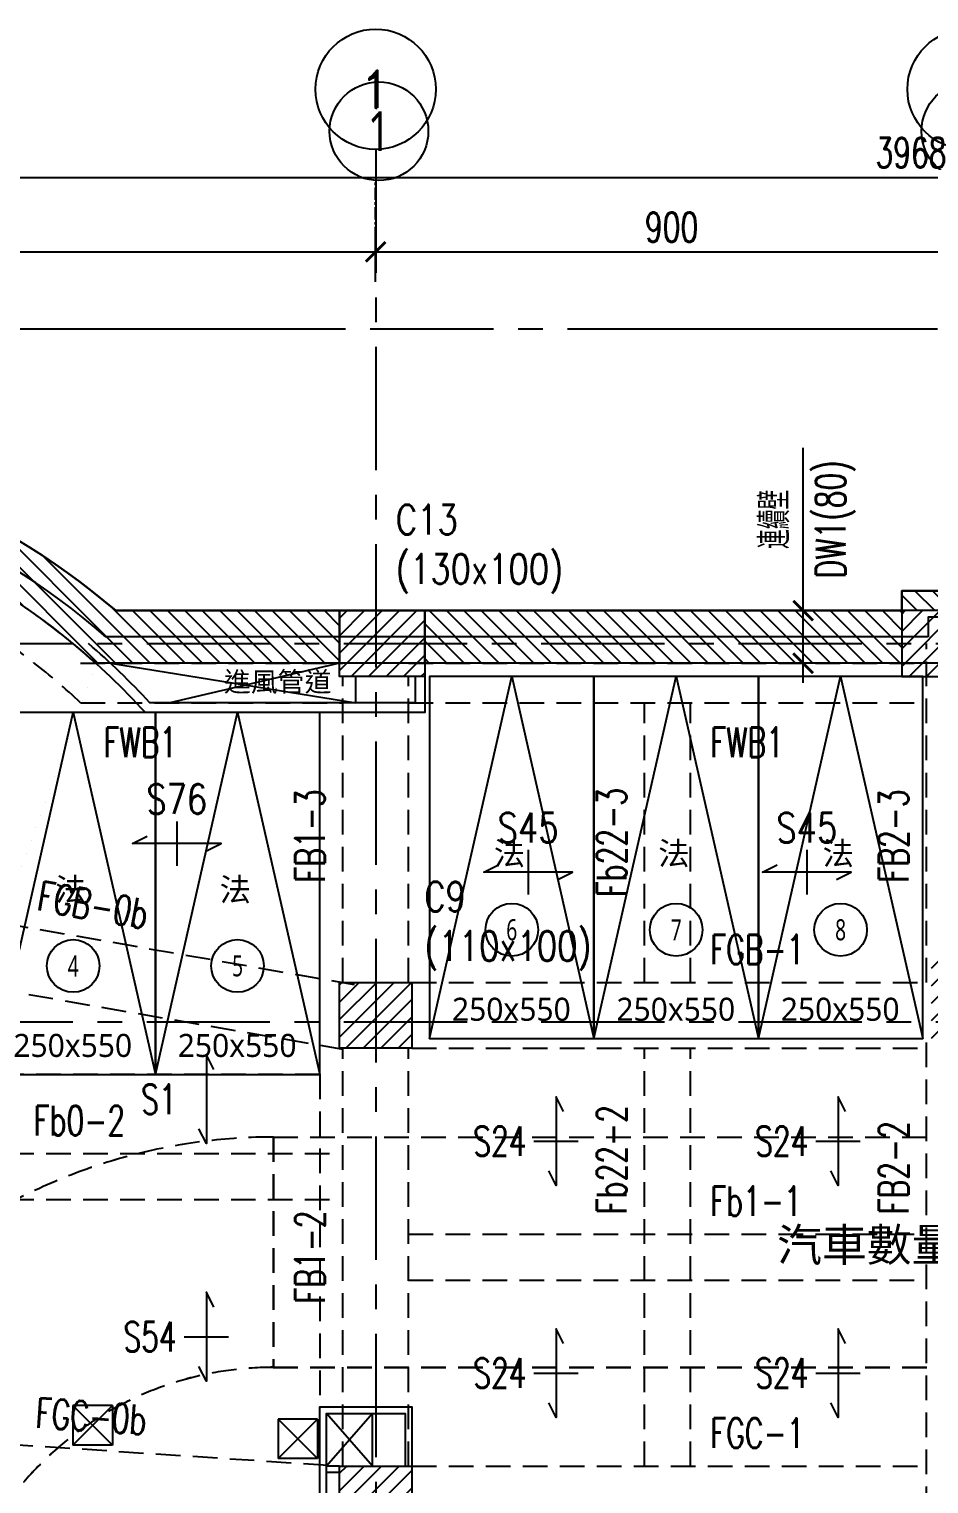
# Model space of a CAD drawing. Header units: millimetres. Extents: x -3377 to 119122, y -22007 to 15479.
# Drawn here: x 3272 to 4641, y 1607 to 3818 of the extents above; entities that cross this region are included whole.
import ezdxf
from ezdxf.enums import TextEntityAlignment as Align

# ---------------------------------------------------------------- set-up
doc = ezdxf.new("R2010")
doc.units = ezdxf.units.MM
doc.header["$LTSCALE"] = 150
doc.header["$MEASUREMENT"] = 0
for name, pattern in [('CENTER', [2, 1.25, -0.25, 0.25, -0.25]), ('CONTIN', [20, 10, 10]), ('HIDDEN', [0.375, 0.25, -0.125])]:
    doc.linetypes.add(name, pattern=pattern)
doc.layers.get('0').update_dxf_attribs({"plot": 0})
doc.layers.add('AREA', color=3, linetype='Continuous', plot=False)
doc.layers.add('S-ARCH', color=252, linetype='Continuous', plot=False)
for name, color, linetype in [('ARTIC', 6, 'Continuous'), ('blk', 8, 'Continuous'), ('COL', 1, 'Continuous'), ('Col-Line', 8, 'CENTER'), ('Duct', 1, 'Continuous'), ('GRID', 5, 'CENTER'), ('PARK', 4, 'Continuous'), ('S-COL', 7, 'Continuous'), ('S-CONC', 7, 'Continuous'), ('S-DIM', 2, 'Continuous'), ('S-GRID', 1, 'CENTER'), ('S-GRID-DIM', 2, 'Continuous'), ('S-GRID-T', 3, 'Continuous'), ('S-HATCH-COL', 13, 'Continuous'), ('S-HATCH-CONC', 124, 'Continuous'), ('S-RAMP', 201, 'Continuous'), ('S-RCBMB', 3, 'HIDDEN'), ('S-RCBMG', 2, 'HIDDEN'), ('S-SITE', 34, 'CENTER'), ('S-SLAB', 5, 'Continuous'), ('S-SLABT', 2, 'Continuous'), ('S-TEXTB', 3, 'Continuous'), ('S-TEXTC', 3, 'Continuous'), ('S-TEXTG', 2, 'Continuous'), ('TEXT', 2, 'Continuous'), ('TITLE', 6, 'Continuous'), ('WALL', 2, 'Continuous'), ('WALL2', 3, 'Continuous')]:
    doc.layers.add(name, color=color, linetype=linetype)
doc.styles.add('3E', font='simplex.shx', dxfattribs={"width": 0.8, "height": 45, "bigfont": 'dayus.shx'})
doc.styles.add('C1', font='', dxfattribs={"bigfont": 'japanese.shx'})
doc.styles.add('CD2', font='romand', dxfattribs={"height": 15})
doc.styles.add('CS4', font='romans.shx', dxfattribs={"width": 0.7, "height": 45, "bigfont": 'lsp.shx'})
doc.styles.add('HH', font='')
doc.styles.get('C1').set_extended_font_data('微軟正黑體')
doc.styles.get('HH').set_extended_font_data('Microsoft JhengHei')
doc.dimstyles.new('DIM150', dxfattribs={"dimscale": 15, "dimtxt": 3, "dimasz": 2, "dimexe": 2, "dimexo": 2, "dimgap": 1, "dimtad": 1, "dimdec": 1, "dimdsep": 46, "dimtxsty": 'CS4', "dimblk1": 'ARCHTICK', "dimblk2": 'ARCHTICK', "dimsah": 1, "dimcen": 2, "dimdle": 2, "dimadec": 0, "dimazin": 0, "dimtfac": 1, "dimtdec": 1, "dimtmove": 0, "dimatfit": 3, "dimldrblk": 'TAA', "dimfxl": 0, "dimtolj": 1, "dimarcsym": 0})

# ---------------------------------------------------------------- blocks, each defined once
blk = doc.blocks.new('COL(B4F-B2F)')
for points in [[(-8365.9, -945.9), (-8235.9, -945.9), (-8235.9, -1045.9), (-8365.9, -1045.9)], [(-7380.9, -945.9), (-7510.9, -945.9), (-7510.9, -1045.9), (-7380.9, -1045.9)], [(-8365.9, -1510.9), (-8255.9, -1510.9), (-8255.9, -1610.9), (-8365.9, -1610.9)], [(-8365.9, -2245.9), (-8255.9, -2245.9), (-8255.9, -2345.9), (-8365.9, -2345.9)]]:
    blk.add_lwpolyline(points, close=True)
blk = doc.blocks.new('CONC')
blk.add_lwpolyline([(-8365.9, -2935.9), (-9439.2, -2935.9, -1.434028), (-8706.2, -945.9), (-8365.9, -945.9), (-8365.9, -1025.9), (-8736.3, -1025.9, 1.455344), (-9439.2, -2855.9), (-8365.9, -2855.9), (-8365.9, -2935.9)], format="xyb")
for points in [[(-6645.9, -995.9), (-7380.9, -995.9), (-7380.9, -945.9), (-7510.9, -945.9), (-7510.9, -915.9), (-6515.9, -915.9), (-6515.9, -945.9), (-6645.9, -945.9)], [(-8235.9, -945.9), (-7510.9, -945.9), (-7510.9, -1025.9), (-8235.9, -1025.9)]]:
    blk.add_lwpolyline(points, close=True)
blk = doc.blocks.new('SG1')
at = {"layer": 'S-GRID-T'}
blk.add_circle((0, 6.09375), 6.09375, dxfattribs=at)
at = {"layer": 'S-GRID-T', "style": 'CD2'}
blk.add_attdef('GRID-BUB', text='', height=3.75, dxfattribs=at).set_placement((0, 6.09375), align=Align.MIDDLE_CENTER)
blk = doc.blocks.new('_ARCHTICK')
at = {"color": 0, "linetype": 'ByBlock', "const_width": 0.15}
blk.add_lwpolyline([(-0.5, -0.5), (0.5, 0.5)], dxfattribs=at)
blk = doc.blocks.new('*D249')
at = {"layer": 'DEFPOINTS', "color": 0, "transparency": 16777216}
for p in [(-5535.9, -287.4), (-9503.9, -400.6), (-5535.9, -400.6)]:
    blk.add_point(p, dxfattribs=at)
at = {"layer": 'S-GRID-DIM', "color": 0, "lineweight": -2, "transparency": 16777216}
for p, q in [((-9503.9, -370.6), (-9503.9, -257.4)), ((-5535.9, -370.6), (-5535.9, -257.4)), ((-9533.9, -287.4), (-5505.9, -287.4))]:
    blk.add_line(p, q, dxfattribs=at)
at = {"layer": 'S-GRID-DIM', "color": 0, "lineweight": -2, "transparency": 16777216, "xscale": 30, "yscale": 30, "zscale": 30, "rotation": 180}
blk.add_blockref('_ARCHTICK', (-9503.9, -287.4), dxfattribs=at)
at = {"layer": 'S-GRID-DIM', "color": 0, "lineweight": -2, "transparency": 16777216, "xscale": 30, "yscale": 30, "zscale": 30}
blk.add_blockref('_ARCHTICK', (-5535.9, -287.4), dxfattribs=at)
at = {"layer": 'S-GRID-DIM', "color": 0, "transparency": 16777216, "insert": (-7496.9, -249.9), "char_height": 45, "attachment_point": 5, "style": 'CS4'}
blk.add_mtext('\\A1;3968', dxfattribs=at)
blk = doc.blocks.new('TAA')
at = {"linetype": 'Continuous'}
blk.add_line((0, 0), (-1.663, 0), dxfattribs=at)
blk.add_solid([(-1.5, -0.25), (-1.5, 0.25), (0, 0)], dxfattribs=at)
blk = doc.blocks.new('*D250')
at = {"layer": 'DEFPOINTS', "color": 0, "transparency": 16777216}
for p in [(-7410.9, -400.6), (-8310.9, -476.2), (-7410.9, -476.2)]:
    blk.add_point(p, dxfattribs=at)
at = {"layer": 'S-GRID-DIM', "color": 0, "lineweight": -2, "transparency": 16777216}
for p, q in [((-8310.9, -446.2), (-8310.9, -370.6)), ((-7410.9, -446.2), (-7410.9, -370.6)), ((-8340.9, -400.6), (-7380.9, -400.6))]:
    blk.add_line(p, q, dxfattribs=at)
at = {"layer": 'S-GRID-DIM', "color": 0, "lineweight": -2, "transparency": 16777216, "xscale": 30, "yscale": 30, "zscale": 30, "rotation": 180}
blk.add_blockref('_ARCHTICK', (-8310.9, -400.6), dxfattribs=at)
at = {"layer": 'S-GRID-DIM', "color": 0, "lineweight": -2, "transparency": 16777216, "xscale": 30, "yscale": 30, "zscale": 30}
blk.add_blockref('_ARCHTICK', (-7410.9, -400.6), dxfattribs=at)
at = {"layer": 'S-GRID-DIM', "color": 0, "transparency": 16777216, "insert": (-7860.9, -363.1), "char_height": 45, "attachment_point": 5, "style": 'CS4'}
blk.add_mtext('\\A1;900', dxfattribs=at)
blk = doc.blocks.new('*D248')
at = {"layer": 'DEFPOINTS', "color": 0, "transparency": 16777216}
for p in [(-8310.9, -400.6), (-9503.9, -476.2), (-8310.9, -476.2)]:
    blk.add_point(p, dxfattribs=at)
at = {"layer": 'S-GRID-DIM', "color": 0, "lineweight": -2, "transparency": 16777216}
for p, q in [((-9503.9, -446.2), (-9503.9, -370.6)), ((-8310.9, -446.2), (-8310.9, -370.6)), ((-9533.9, -400.6), (-8280.9, -400.6))]:
    blk.add_line(p, q, dxfattribs=at)
at = {"layer": 'S-GRID-DIM', "color": 0, "lineweight": -2, "transparency": 16777216, "xscale": 30, "yscale": 30, "zscale": 30, "rotation": 180}
blk.add_blockref('_ARCHTICK', (-9503.9, -400.6), dxfattribs=at)
at = {"layer": 'S-GRID-DIM', "color": 0, "lineweight": -2, "transparency": 16777216, "xscale": 30, "yscale": 30, "zscale": 30}
blk.add_blockref('_ARCHTICK', (-8310.9, -400.6), dxfattribs=at)
at = {"layer": 'S-GRID-DIM', "color": 0, "transparency": 16777216, "insert": (-8907.4, -363.1), "char_height": 45, "attachment_point": 5, "style": 'CS4'}
blk.add_mtext('\\A1;1193', dxfattribs=at)
blk = doc.blocks.new('*D24')
at = {"layer": 'DEFPOINTS', "color": 0, "transparency": 16777216}
for p in [(4449.5, 2934.2), (4449.5, 2934.2), (4449.5, 2854.2)]:
    blk.add_point(p, dxfattribs=at)
at = {"layer": 'S-DIM', "color": 0, "lineweight": -2, "transparency": 16777216}
for p, q in [((4449.5, 2934.2), (4449.5, 3181.7)), ((4449.5, 2824.2), (4449.5, 2934.2))]:
    blk.add_line(p, q, dxfattribs=at)
at = {"layer": 'S-DIM', "color": 0, "lineweight": -2, "transparency": 16777216, "xscale": 30, "yscale": 30, "zscale": 30}
for p, rotation in [((4449.5, 2934.2), 90), ((4449.5, 2854.2), 270)]:
    blk.add_blockref('_ARCHTICK', p, dxfattribs=dict(at, rotation=rotation))
at = {"layer": 'S-DIM', "color": 0, "transparency": 16777216, "char_height": 45, "attachment_point": 5, "rotation": 90, "style": 'CS4'}
for s, insert in [('\\A1;DW1(80)', (4498.8, 3072.9)), ('\\A1;連續壁', (4406.3, 3072.9))]:
    blk.add_mtext(s, dxfattribs=dict(at, insert=insert))
blk = doc.blocks.new('RAMP(B4F)')
at = {"linetype": 'HIDDEN'}
for p, q in [((-8466.5, -1745.9), (-5669.8, -1745.9)), ((-8466.5, -2095.9), (-5669.8, -2095.9))]:
    blk.add_line(p, q, dxfattribs=at)
blk.add_lwpolyline([(-9175, -2126.3, -0.251479), (-8466.5, -1745.9), (-8466.5, -2095.9, 0.259098), (-8891, -2331.7)], format="xyb", dxfattribs=at)
blk = doc.blocks.new('SITE')
blk.add_lwpolyline([(-10719.2, -3362.4), (-10719.2, -2105.2), (-10719.2, -517.7), (-4911, -517.8), (-4911.5, -2105.3), (-4911.9, -3362.4), (-7893.7, -3362.4)], close=True)
blk = doc.blocks.new('A$C577F3BB7')
at = {"color": 252}
for p, q in [((-2068.213, 1345), (-1694.999, 1285)), ((-1719.999, 1345), (-2057.603, 1345)), ((-1719.999, 1345), (-1977.998, 1285)), ((-1719.999, 1345), (-1977.998, 1345)), ((-1719.999, 1345), (-1977.998, 1285)), ((-1694.999, 1285), (-1694.999, 1325)), ((-1694.999, 1285), (-1694.999, 1325)), ((-1669.998, 205), (-1739.998, 125)), ((-1669.998, 125), (-1739.998, 205)), ((-1669.998, 125), (-1669.998, 205))]:
    blk.add_line(p, q, dxfattribs=at)
at = {"color": 252, "linetype": 'HIDDEN'}
for p, q in [((-1749.998, 720), (-2579.998, 720)), ((-1749.998, 720), (-1749.998, 215)), ((-1820.643, 625), (976.053, 625)), ((-1820.643, 275), (976.053, 275))]:
    blk.add_line(p, q, dxfattribs=at)
blk.add_lwpolyline([(-2529.151, 244.592, -0.25147934), (-1820.643, 625), (-1820.643, 275, 0.25909784), (-2245.144, 39.196)], format="xyb", dxfattribs=at)
at = {"layer": 'AREA', "color": 252}
blk.add_lwpolyline([(-824.998, 1385), (-2075.228, 1385, 1.44432555), (-2793.35, -525), (-1716.212, -525), (1125.002, -525), (1125.002, 150), (1645.002, 150), (1645.002, 790), (1125.002, 790), (1125.002, 1385), (90.002, 1385), (90.002, 1415), (-824.998, 1415)], format="xyb", close=True, dxfattribs=at)
at = {"layer": 'ARTIC', "color": 252}
for points in [[(-1719.998, 1425), (-1589.998, 1425), (-1589.998, 1325), (-1719.998, 1325)], [(-734.999, 1425), (-864.999, 1425), (-864.999, 1325), (-734.999, 1325)], [(-1719.998, 860), (-1609.998, 860), (-1609.998, 760), (-1719.998, 760)], [(-1719.998, 125), (-1609.998, 125), (-1609.998, 25), (-1719.998, 25)]]:
    blk.add_lwpolyline(points, close=True, dxfattribs=at)
at = {"layer": 'blk', "color": 252, "linetype": 'CONTIN'}
for p, q in [((-2125.257, 156.859), (-2065.257, 216.859)), ((-2125.257, 216.859), (-2125.257, 156.859)), ((-2065.257, 216.859), (-2125.257, 216.859)), ((-2125.257, 216.859), (-2065.257, 156.859)), ((-2125.257, 156.859), (-2065.257, 216.859)), ((-2065.257, 216.859), (-2065.257, 156.859)), ((-2065.257, 216.859), (-2065.257, 156.859)), ((-1813.454, 196.487), (-1753.454, 136.487)), ((-1813.454, 136.487), (-1753.454, 196.487)), ((-1813.454, 196.487), (-1813.454, 136.487)), ((-1753.454, 196.487), (-1813.454, 196.487)), ((-1813.454, 196.487), (-1753.454, 136.487)), ((-1813.454, 136.487), (-1753.454, 196.487)), ((-1753.454, 196.487), (-1753.454, 136.487)), ((-1753.454, 196.487), (-1753.454, 136.487)), ((-2065.257, 156.859), (-2125.257, 156.859)), ((-1753.454, 136.487), (-1813.454, 136.487))]:
    blk.add_line(p, q, dxfattribs=at)
at = {"layer": 'COL', "color": 252}
for points in [[(-1719.998, 1425), (-1589.998, 1425), (-1589.998, 1325), (-1719.998, 1325)], [(-734.999, 1425), (-864.999, 1425), (-864.999, 1325), (-734.999, 1325)], [(-1719.998, 860), (-1609.998, 860), (-1609.998, 760), (-1719.998, 760)], [(-1719.998, 125), (-1609.998, 125), (-1609.998, 25), (-1719.998, 25)]]:
    blk.add_lwpolyline(points, close=True, dxfattribs=at)
at = {"layer": 'Col-Line', "color": 252, "linetype": 'ByBlock'}
for centre in [(-1659.998, 2153.646), (-759.998, 2153.646)]:
    blk.add_circle(centre, 75, dxfattribs=at)
at = {"layer": 'Duct', "color": 252, "linetype": 'CENTER', "ltscale": 3}
blk.add_lwpolyline([(-4073.347, -991.484), (-4073.336, 265.737), (-4073.353, 1853.23), (1734.902, 1853.1), (1734.382, 265.65), (1733.968, -991.484), (-1247.819, -991.482)], close=True, dxfattribs=at)
blk.add_lwpolyline([(-4073.347, -991.484), (-4073.336, 265.737), (-4073.353, 1853.23), (1734.902, 1853.1), (1734.382, 265.65), (1733.968, -991.484), (-1247.819, -991.482)], close=True, dxfattribs=at)
at = {"layer": 'GRID', "color": 252, "ltscale": 0.1}
blk.add_line((-1664.998, 1959.381), (-1664.998, 2078.646), dxfattribs=at)
at = {"layer": 'PARK', "color": 252}
for points in [[(-1582.998, 775), (-1332.998, 775), (-1332.998, 1325), (-1582.998, 1325), (-1582.998, 775), (-1457.998, 1325), (-1332.998, 775)], [(-1332.998, 775), (-1082.998, 775), (-1082.998, 1325), (-1332.998, 1325), (-1332.998, 775), (-1207.998, 1325), (-1082.998, 775)], [(-1082.998, 775), (-832.998, 775), (-832.998, 1325), (-1082.998, 1325), (-1082.998, 775), (-957.998, 1325), (-832.998, 775)], [(-2249.998, 720), (-1999.998, 720), (-1999.998, 1270), (-2249.998, 1270), (-2249.998, 720), (-2124.998, 1270), (-1999.998, 720)], [(-1999.998, 720), (-1749.998, 720), (-1749.998, 1270), (-1999.998, 1270), (-1999.998, 720), (-1874.998, 1270), (-1749.998, 720)]]:
    blk.add_lwpolyline(points, dxfattribs=at)
for centre in [(-1457.998, 940), (-1207.998, 940), (-957.998, 940), (-2124.998, 885), (-1874.998, 885)]:
    blk.add_circle(centre, 40, dxfattribs=at)
at = {"layer": 'WALL', "color": 252}
for p, q in [((-1604.998, 1325), (-1604.998, 1285)), ((-1589.998, 1325), (-1589.998, 1270))]:
    blk.add_line(p, q, dxfattribs=at)
for points in [[(-864.998, 1425), (-2060.343, 1425, 1.43402765), (-2793.35, -565), (-1716.212, -565), (1165.002, -565), (1165.002, 110), (1685.002, 110), (1685.002, 830), (1165.002, 830), (1165.002, 1425), (130.002, 1425), (130.002, 1455), (-864.998, 1455)], [(-784.998, 1345), (-2090.428, 1345, 1.45534409), (-2793.35, -485), (-1716.212, -485), (1085.002, -485), (1085.002, 190), (1605.002, 190), (1605.002, 750), (1085.002, 750), (1085.002, 1345), (50.002, 1345), (50.002, 1375), (-784.998, 1375)]]:
    blk.add_lwpolyline(points, format="xyb", close=True, dxfattribs=at)
for points in [[(-1589.998, 1325), (-1589.998, 1270), (-2015.228, 1270, 0.03625296), (-2125.219, 1375, 27.58395704)], [(-1604.998, 1325), (-1604.998, 1285), (-2008.605, 1285, 0.03045517), (-2101.885, 1375)]]:
    blk.add_lwpolyline(points, format="xyb", dxfattribs=at)
at = {"layer": 'WALL2', "color": 252}
for p, q in [((-1719.997, 125), (-1739.998, 125)), ((-1719.997, 125), (-1739.998, 125)), ((-1719.997, 115), (-1739.998, 115))]:
    blk.add_line(p, q, dxfattribs=at)
for points in [[(-1719.998, 25), (-1749.998, 25), (-1749.998, 215), (-1609.998, 215), (-1609.998, 125)], [(-1719.998, 35), (-1739.998, 35), (-1739.998, 205), (-1619.998, 205), (-1619.998, 125)]]:
    blk.add_lwpolyline(points, dxfattribs=at)
at = {"color": 252, "style": 'HH'}
for s, p in [('法', (-1461.572, 1038.583)), ('法', (-1211.572, 1038.583)), ('法', (-961.572, 1038.583)), ('法', (-2128.572, 983.583)), ('法', (-1878.572, 983.583)), ('250x550', (-1458.639, 801.72)), ('250x550', (-1208.639, 801.72)), ('250x550', (-958.639, 801.72)), ('250x550', (-2125.639, 746.72)), ('250x550', (-1875.639, 746.72))]:
    blk.add_text(s, height=35, dxfattribs=at).set_placement(p, align=Align.CENTER)
at = {"layer": 'Col-Line', "color": 252, "style": 'C1', "width": 0.75}
blk.add_text('1', height=60, dxfattribs=at).set_placement((-1659.998, 2153.646), align=Align.MIDDLE)
at = {"layer": 'PARK', "color": 252, "style": 'C1', "width": 0.7}
for s, p in [('6', (-1457.998, 940)), ('7', (-1207.998, 940)), ('8', (-957.998, 940)), ('4', (-2124.998, 885)), ('5', (-1874.998, 885))]:
    blk.add_text(s, height=32, dxfattribs=at).set_placement(p, align=Align.MIDDLE)
at = {"layer": 'TEXT', "color": 252, "style": 'HH'}
blk.add_text('進風管道', height=30, dxfattribs=at).set_placement((-1813.896, 1302.031), align=Align.CENTER)
at = {"layer": 'TITLE', "color": 252, "linetype": 'Continuous', "style": 'HH'}
blk.add_text('汽車數量:23輛', height=50, dxfattribs=at).set_placement((-1054.513, 436.227))
blk = doc.blocks.new('2022-0217')
blk.add_blockref('A$C577F3BB7', (-6645.9, -6251))
blk = doc.blocks.new('LINE')
at = {"layer": 'S-GRID'}
for points in [[(-8310.87, -244.9), (-8310.87, -3085.91)], [(-11059.11, -995.91), (-4810.87, -995.91)], [(-11059.11, -1570.91), (-4810.87, -1570.91)]]:
    blk.add_lwpolyline(points, dxfattribs=at)
at = {"layer": 'S-GRID-T', "xscale": 15, "yscale": 15, "zscale": 15}
for p, values in [((-8310.87, -244.9), {'GRID-BUB': '1'}), ((-7410.87, -244.9), {'GRID-BUB': '2'})]:
    blk.add_blockref('SG1', p, dxfattribs=at).add_auto_attribs(values)
at = {"layer": 'S-GRID-DIM'}
dim = blk.add_linear_dim(base=(-5535.87, -287.4), p1=(-9503.87, -400.57), p2=(-5535.87, -400.57), dimstyle='DIM150', dxfattribs=at)
dim.commit()
dim.dimension.update_dxf_attribs({"geometry": '*D249', "text_midpoint": (-7496.87, -287.4), "dimtype": 128})
for base, p1, p2, picture, middle in [((-8310.87, -400.57), (-9503.87, -476.23), (-8310.87, -476.23), '*D248', (-8907.37, -363.07)), ((-7410.87, -400.57), (-8310.87, -476.23), (-7410.87, -476.23), '*D250', (-7860.87, -363.07))]:
    dim = blk.add_linear_dim(base=base, p1=p1, p2=p2, dimstyle='DIM150', dxfattribs=at)
    dim.commit()
    dim.dimension.update_dxf_attribs({"geometry": picture, "text_midpoint": middle})

msp = doc.modelspace()

# ---------------------------------------------------------------- hatches: boundary and pattern name
at = {"layer": 'S-HATCH-COL'}
h = msp.add_hatch(dxfattribs=at)
h.set_pattern_fill('ANSI31', color=256, scale=150, style=0)
h.paths.add_polyline_path([(2684.53, 2459.16), (2574.53, 2459.16), (2574.53, 2549.16), (2684.53, 2549.16)])
h.paths.add_polyline_path([(2684.53, 1609.16), (2574.53, 1609.16), (2574.53, 1699.16), (2684.53, 1699.16)])
h.paths.add_polyline_path([(6519.53, 2359.16), (6629.53, 2359.16), (6629.53, 2259.16), (6519.53, 2259.16)])
h.paths.add_polyline_path([(6519.53, 1619.16), (6629.53, 1619.16), (6629.53, 1519.16), (6519.53, 1519.16)])
h.paths.add_polyline_path([(6499.53, 1044.16), (6629.53, 1044.16), (6629.53, 944.16), (6499.53, 944.16)])
h.paths.add_polyline_path([(5414.53, 1044.16), (5544.53, 1044.16), (5544.53, 944.16), (5414.53, 944.16)])
h.paths.add_polyline_path([(4759.53, 1044.16), (4629.53, 1044.16), (4629.53, 944.16), (4759.53, 944.16)])
h.paths.add_polyline_path([(3744.53, 2934.16), (3874.53, 2934.16), (3874.53, 2834.16), (3744.53, 2834.16)])
h.paths.add_polyline_path([(3744.53, 2369.16), (3854.53, 2369.16), (3854.53, 2269.16), (3744.53, 2269.16)])
h.paths.add_polyline_path([(3744.53, 1634.16), (3854.53, 1634.16), (3854.53, 1534.16), (3744.53, 1534.16)])
h.paths.add_polyline_path([(3744.53, 1044.16), (3874.53, 1044.16), (3874.53, 944.16), (3744.53, 944.16)])
h.paths.add_polyline_path([(4729.53, 2934.16), (4599.53, 2934.16), (4599.53, 2834.16), (4729.53, 2834.16)])
h.paths.add_polyline_path([(5464.53, 1589.16), (5549.53, 1589.16), (5549.53, 1449.16), (5464.53, 1449.16)])
h.paths.add_polyline_path([(5464.53, 2414.16), (5549.53, 2414.16), (5549.53, 2274.16), (5464.53, 2274.16)])
h.paths.add_polyline_path([(4729.53, 2414.16), (4644.53, 2414.16), (4644.53, 2274.16), (4729.53, 2274.16)])
h.paths.add_polyline_path([(4644.53, 1589.16), (4729.53, 1589.16), (4729.53, 1449.16), (4644.53, 1449.16)])
h.paths.add_polyline_path([(5464.53, 2934.16), (5594.53, 2934.16), (5594.53, 2834.16), (5464.53, 2834.16)])
h.paths.add_polyline_path([(6499.53, 2934.16), (6629.53, 2934.16), (6629.53, 2834.16), (6499.53, 2834.16)])
h.paths.add_polyline_path([(2187.43, 2039.16), (2257.43, 2039.16), (2257.43, 2109.16), (2187.43, 2109.16)])
at = {"layer": 'S-HATCH-CONC'}
h = msp.add_hatch(dxfattribs=at)
h.set_pattern_fill('ANSI31', color=256, scale=150, angle=90, style=0)
h.paths.add_polyline_path([(6549.53, 1619.16), (7149.53, 1619.16), (7149.53, 2339.16), (6629.53, 2339.16), (6629.53, 2259.16), (7069.53, 2259.16), (7069.53, 1699.16), (6549.53, 1699.16)])
h.paths.add_polyline_path([(6549.53, 2834.16), (6629.53, 2834.16), (6629.53, 2359.16), (6549.53, 2359.16)])
h.paths.add_polyline_path([(6629.53, 1519.16), (6549.53, 1519.16), (6549.53, 1044.16), (6629.53, 1044.16)])
h.paths.add_polyline_path([(3874.53, 1024.16), (4629.53, 1024.16), (4629.53, 944.16), (3874.53, 944.16)])
h.paths.add_polyline_path([(4759.53, 1024.16), (5414.53, 1024.16), (5414.53, 944.16), (4759.53, 944.16)])
h.paths.add_polyline_path([(5544.53, 1024.16), (6499.53, 1024.16), (6499.53, 944.16), (5544.53, 944.16)])
edge = h.paths.add_edge_path()
edge.add_line((3744.53, 944.16), (2671.18, 944.16))
edge.add_arc((2671.18, 2074.16), 1130, 49.55789, 269.99999, ccw=False)
edge.add_line((3404.19, 2934.16), (3744.53, 2934.16))
edge.add_line((3744.53, 2934.16), (3744.53, 2854.16))
edge.add_line((3744.53, 2854.16), (3374.1, 2854.16))
edge.add_arc((2671.18, 2074.16), 1050, 47.97535, 269.99999)
edge.add_line((2671.18, 1024.16), (3744.53, 1024.16))
edge.add_line((3744.53, 1024.16), (3744.53, 944.16))
h.paths.add_polyline_path([(3874.53, 2934.16), (4599.53, 2934.16), (4599.53, 2854.16), (3874.53, 2854.16)])
h.paths.add_polyline_path([(5464.53, 2884.16), (4729.53, 2884.16), (4729.53, 2934.16), (4599.53, 2934.16), (4599.53, 2964.16), (5594.53, 2964.16), (5594.53, 2934.16), (5464.53, 2934.16)])
h.paths.add_polyline_path([(5594.53, 2934.16), (6499.53, 2934.16), (6499.53, 2854.16), (5594.53, 2854.16)])

# ---------------------------------------------------------------- linework, layer by layer
at = {"layer": 'S-RCBMB'}
for p, q in [((4208.28, 2369.16), (4208.28, 2794.16)), ((4278.28, 2369.16), (4278.28, 2794.16)), ((4208.28, 1634.16), (4208.28, 2269.16)), ((4278.28, 1634.16), (4278.28, 2269.16)), ((2679.53, 2109.16), (3749.53, 2109.16)), ((2679.53, 2039.16), (3749.53, 2039.16)), ((3849.53, 1986.66), (4637.03, 1986.66)), ((3849.53, 1916.66), (4637.03, 1916.66))]:
    msp.add_line(p, q, dxfattribs=at)
at = {"layer": 'S-RCBMG'}
for p, q in [((4637.03, 2369.16), (4637.03, 2884.16)), ((3350.67, 2854.16), (3749.53, 2854.16)), ((3849.53, 2854.16), (4637.03, 2854.16)), ((3749.53, 2369.16), (3749.53, 2834.16)), ((3849.53, 2369.16), (3849.53, 2834.16)), ((3350.67, 2794.16), (3749.53, 2794.16)), ((3849.53, 2794.16), (4637.03, 2794.16)), ((2679.53, 2555.79), (3766.73, 2366.04)), ((2662.34, 2457.28), (3749.53, 2267.53)), ((3854.53, 2369.16), (4637.03, 2369.16)), ((4637.03, 1509.16), (4637.03, 2294.16)), ((3749.53, 1634.16), (3749.53, 2269.16)), ((3849.53, 1634.16), (3849.53, 2269.16)), ((3854.53, 2269.16), (4637.03, 2269.16)), ((2679.53, 1704.6), (3756.12, 1633.5)), ((3854.53, 1634.16), (4637.03, 1634.16))]:
    msp.add_line(p, q, dxfattribs=at)
for points in [[(2679.06, 3124.13, -0.1835094), (3374.1, 2854.16)], [(2679.11, 3064.13, -0.1893256), (3350.67, 2794.16)]]:
    msp.add_lwpolyline(points, format="xyb", dxfattribs=at)
at = {"layer": 'S-SLAB'}
msp.add_lwpolyline([(6629.53, 944.16), (2671.18, 944.16, -1.4340277), (3404.19, 2934.16), (4599.53, 2934.16), (4599.53, 2964.16), (5594.53, 2964.16), (5594.53, 2934.16), (6629.53, 2934.16), (6629.53, 2339.16), (7149.53, 2339.16), (7149.53, 1619.16), (6629.53, 1619.16), (6629.53, 944.16)], format="xyb", dxfattribs=at)
at = {"layer": 'S-SLABT', "color": 1}
for p, q in [((3497.03, 2613.95), (3497.03, 2546.45)), ((4031.41, 2570.41), (4031.41, 2502.91)), ((4455.16, 2570.41), (4455.16, 2502.91)), ((4040.16, 2127.91), (4107.66, 2127.91)), ((4468.91, 2127.91), (4536.41, 2127.91)), ((3508.28, 1830.65), (3575.78, 1830.65)), ((4040.16, 1775.41), (4107.66, 1775.41)), ((4468.91, 1775.41), (4536.41, 1775.41))]:
    msp.add_line(p, q, dxfattribs=at)
for points in [[(3542.03, 2568.95), (3564.53, 2580.2), (3429.53, 2580.2), (3452.03, 2591.45)], [(4076.41, 2525.41), (4098.91, 2536.66), (3963.91, 2536.66), (3986.41, 2547.91)], [(4500.16, 2525.41), (4522.66, 2536.66), (4387.66, 2536.66), (4410.16, 2547.91)], [(3553.28, 2236.66), (3542.03, 2259.16), (3542.03, 2124.16), (3530.78, 2146.66)], [(4085.16, 2172.91), (4073.91, 2195.41), (4073.91, 2060.41), (4062.66, 2082.91)], [(4513.91, 2172.91), (4502.66, 2195.41), (4502.66, 2060.41), (4491.41, 2082.91)], [(3553.28, 1875.65), (3542.03, 1898.15), (3542.03, 1763.15), (3530.78, 1785.65)], [(4085.16, 1820.41), (4073.91, 1842.91), (4073.91, 1707.91), (4062.66, 1730.41)], [(4513.91, 1820.41), (4502.66, 1842.91), (4502.66, 1707.91), (4491.41, 1730.41)]]:
    msp.add_lwpolyline(points, dxfattribs=at)

# ---------------------------------------------------------------- block references
at = {"layer": 'S-ARCH'}
msp.add_blockref('2022-0217', (12110.4, 7760.14), dxfattribs=at)
at = {"layer": 'S-COL'}
msp.add_blockref('COL(B4F-B2F)', (12110.4, 3880.07), dxfattribs=at)
at = {"layer": 'S-CONC'}
msp.add_blockref('CONC', (12110.4, 3880.07), dxfattribs=at)
at = {"layer": 'S-GRID'}
msp.add_blockref('LINE', (12110.4, 3880.07), dxfattribs=at)
at = {"layer": 'S-RAMP'}
msp.add_blockref('RAMP(B4F)', (12110.4, 3880.07), dxfattribs=at)
at = {"layer": 'S-SITE'}
msp.add_blockref('SITE', (12110.4, 3880.07), dxfattribs=at)

# ---------------------------------------------------------------- texts
at = {"layer": 'S-SLABT', "color": 2, "style": '3E', "width": 0.8}
for s, p in [('S76', (3497.03, 2625.2)), ('S45', (4031.41, 2581.66)), ('S45', (4455.16, 2581.66))]:
    msp.add_text(s, height=45, dxfattribs=at).set_placement(p, align=Align.CENTER)
at = {"layer": 'S-SLABT', "color": 2, "style": 'CS4', "width": 0.7}
for s, p in [('S1', (3497.03, 2169.16)), ('S24', (4028.91, 2105.41)), ('S24', (4457.66, 2105.41)), ('S54', (3497.03, 1808.15)), ('S24', (4028.91, 1752.91)), ('S24', (4457.66, 1752.91))]:
    msp.add_text(s, height=45, dxfattribs=at).set_placement(p, align=Align.RIGHT)
at = {"layer": 'S-TEXTB', "style": 'CS4', "width": 0.7}
msp.add_text('Fb22-3', height=45, rotation=90, dxfattribs=at).set_placement((4158.28, 2581.66), align=Align.MIDDLE)
for s, p in [('Fb0-2', (3279.53, 2159.16, 0)), ('Fb1-1', (4308.28, 2036.66, 0))]:
    msp.add_text(s, height=45, dxfattribs=at).set_placement(p, align=Align.MIDDLE_LEFT)
msp.add_text('Fb22-2', height=45, rotation=90, dxfattribs=at).set_placement((4158.28, 2016.66, 0), align=Align.MIDDLE_LEFT)
at = {"layer": 'S-TEXTC', "style": 'CS4', "width": 0.8}
for s, p in [('C13', (3830.29, 3050.04)), ('(130x100)', (3830.29, 2975.04)), ('C9', (3873.45, 2477.06)), ('(110x100)', (3873.45, 2402.06))]:
    msp.add_text(s, height=45, dxfattribs=at).set_placement(p)
at = {"layer": 'S-TEXTG', "style": 'CS4', "width": 0.7}
for s, p in [('FWB1', (3385.67, 2734.16)), ('FWB1', (4308.28, 2734.16)), ('FGB-1', (4308.28, 2419.16, 0)), ('FGC-1', (4308.28, 1684.16, 0))]:
    msp.add_text(s, height=45, dxfattribs=at).set_placement(p, align=Align.MIDDLE_LEFT)
for s, p in [('FB1-3', (3699.53, 2591.66)), ('FB2-3', (4587.03, 2591.66)), ('FB1-2', (3699.53, 1951.66))]:
    msp.add_text(s, height=45, rotation=90, dxfattribs=at).set_placement(p, align=Align.MIDDLE)
for s, rotation, p in [('FGB-0b', 350.00284, (3286.95, 2501.36, 0)), ('FB2-2', 90, (4587.03, 2016.66, 0)), ('FGC-0b', 356.18388, (3282.79, 1715.18, 0))]:
    msp.add_text(s, height=45, rotation=rotation, dxfattribs=at).set_placement(p, align=Align.MIDDLE_LEFT)

# ---------------------------------------------------------------- dimensions: what is measured, and where the dimension line sits
at = {"layer": 'S-DIM'}
dim = msp.add_linear_dim(base=(4449.53, 2934.16), p1=(4449.53, 2854.16), p2=(4449.53, 2934.16), angle=90, text='連續壁\\XDW1(<>)', dimstyle='DIM150', dxfattribs=at)
dim.commit()
dim.dimension.update_dxf_attribs({"geometry": '*D24', "text_midpoint": (4449.53, 3072.91)})

doc.saveas('drawing.dxf')
